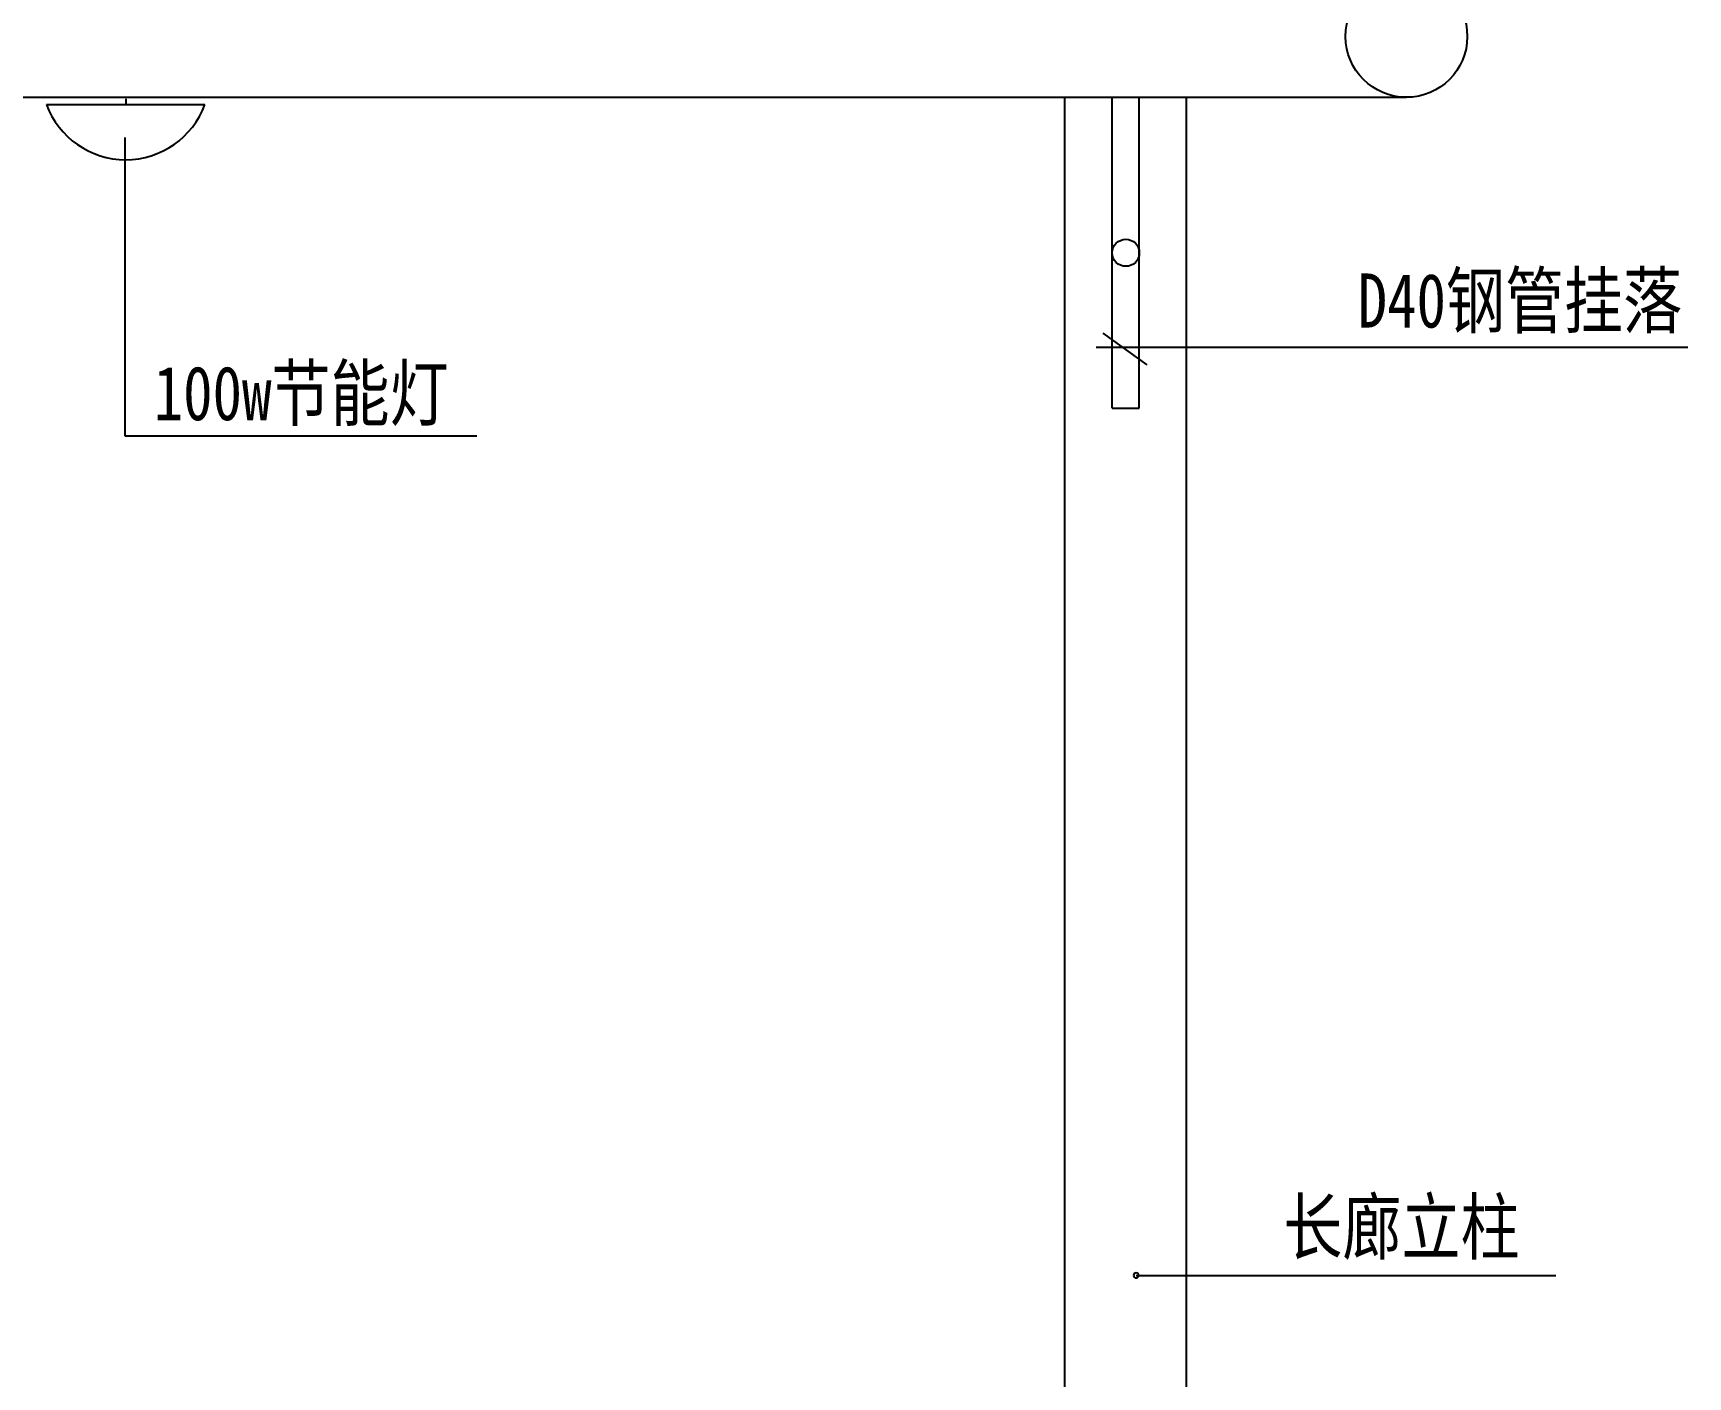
# Model space of a CAD drawing. Extents: x -1427565 to -564030, y -474674 to 219973.
# Drawn here: x -572754 to -570307, y -208497 to -206509 of the extents above; entities that cross this region are included whole.
import ezdxf

# ---------------------------------------------------------------- set-up
doc = ezdxf.new("R2010")
doc.units = 0
doc.header["$LTSCALE"] = 100
doc.header["$MEASUREMENT"] = 0
doc.layers.get('0').update_dxf_attribs({"linetype": 'CONTINUOUS'})
doc.layers.add('TEXT', color=7, linetype='CONTINUOUS')
doc.styles.get("Standard").update_dxf_attribs({"font": 'simsun.ttf'})

msp = doc.modelspace()

# ---------------------------------------------------------------- linework, layer by layer
at = {"color": 7}
for p, q in [((-574522.8, -206604.5, -891.4), (-570722.8, -206604.5, -891.4)), ((-572734, -206615.1, -1481.1), (-572499.6, -206615.1, -1481.1)), ((-572616.8, -206606.5, -1481.1), (-572616.8, -206615.1, -1481.1)), ((-571157.8, -207064.5, -891.4), (-571157.8, -206604.5, -891.4)), ((-571117.8, -207064.5, -891.4), (-571117.8, -206604.5, -891.4)), ((-571157.8, -207064.5, -891.4), (-571117.8, -207064.5, -891.4)), ((-571122.6, -208347.1, -891.4), (-570501.6, -208347.1, -891.4))]:
    msp.add_line(p, q, dxfattribs=at)
at = {"color": 30}
for p, q in [((-571227.8, -208984.5, -891.4), (-571227.8, -206604.5, -891.4)), ((-571047.8, -208984.5, -891.4), (-571047.8, -206604.5, -891.4))]:
    msp.add_line(p, q, dxfattribs=at)
at = {"color": 2}
for p, q in [((-572618.2, -206663.7), (-572618.2, -207105.3)), ((-571171.8, -206953.5), (-571106.5, -207000.2)), ((-571181.5, -206974.2), (-570306.5, -206974.2)), ((-572618.2, -207105.3), (-572097.3, -207105.3))]:
    msp.add_line(p, q, dxfattribs=at)
at = {"color": 30}
for centre, radius in [((-570722.8, -206514.5, -891.4), 90), ((-571137.8, -206834.5, -891.4), 20)]:
    msp.add_circle(centre, radius, dxfattribs=at)
at = {"color": 7}
for centre, radius, start, end in [((-572616.8, -206571.9, -1481.1), 124.9, 200.2068, 339.7932), ((-571122.6, -208347.1, -891.4), 3.75, 0, 180), ((-571122.6, -208347.1, -891.4), 3.75, 0, 180), ((-571122.6, -208347.1, -891.4), 3.75, 180, 0), ((-571122.6, -208347.1, -891.4), 3.75, 180, 0)]:
    msp.add_arc(centre, radius, start, end, dxfattribs=at)

# ---------------------------------------------------------------- texts
at = {"layer": 'TEXT', "width": 0.8}
for s, p in [('D40钢管挂落', (-570794.9, -206945.1, -2259.4)), ('100w节能灯', (-572575.4, -207082.1, -2259.4)), ('长廊立柱', (-570904.7, -208315.2, -2259.4))]:
    msp.add_text(s, height=80, dxfattribs=at).set_placement(p)

doc.saveas('drawing.dxf')
